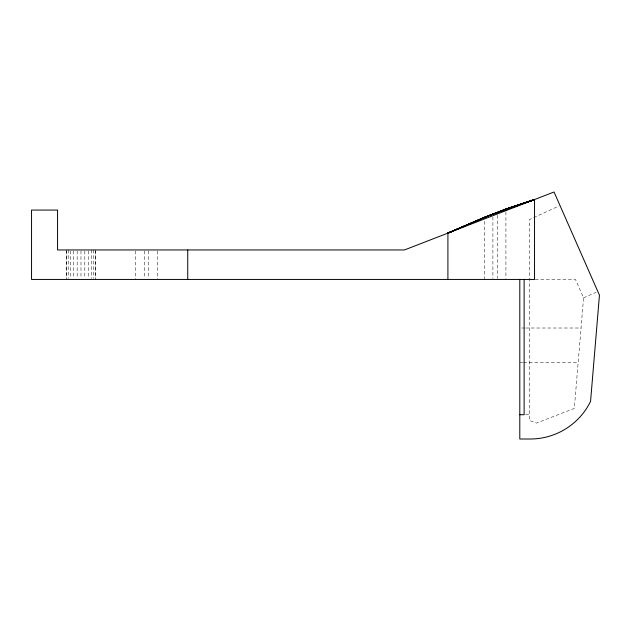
<?xml version="1.0" encoding="UTF-8"?>
<svg xmlns="http://www.w3.org/2000/svg" width="631" height="631" viewBox="0 0 631 631"><rect width="100%" height="100%" fill="white"/><g stroke="black" fill="none" stroke-linecap="round" stroke-linejoin="round"><path stroke-width="0.47" stroke-dasharray="3.15 2.37" d="M535.222 279.438L575.472 279.438L583.565 297.832L574.305 408.454L536.437 423.109L529.33 420.412L529.33 219.651L532.832 218.034M533.708 217.632L559.113 205.887M583.565 297.832L596.066 292.334M521.734 328.01L524.653 328.01M525.623 328.01L581.041 328.01M519.794 362.691L522.713 362.691M523.683 362.691L578.138 362.691M525.513 414.725L529.33 414.725M505.92 211.937L505.92 278.46M497.244 215.274L497.244 278.468M492.906 216.969L492.906 278.468M484.237 221.339L484.237 279.438M157.253 250.941L157.253 279.438M148.585 250.941L148.585 278.46M144.247 250.941L144.247 278.46M135.57 250.941L135.57 279.438M95.723 250.941L95.723 279.438M95.218 249.955L95.218 278.46M93.751 249.955L93.751 278.46M91.408 249.955L91.408 278.46M88.356 250.941L88.356 278.46M84.799 250.941L84.799 278.46M80.981 250.941L80.981 278.46M77.163 250.941L77.163 278.46M73.606 250.941L73.606 278.46M70.554 250.941L70.554 278.46M68.211 249.955L68.211 278.46M66.744 249.955L66.744 278.46M66.239 250.941L66.239 279.438"/><path stroke-width="0.95" d="M447.907 279.438L447.907 233.123L484.529 217.285M519.794 279.438L519.794 439.01L530.198 439.01A67.257 67.257 0 0 0 590.561 401.419L599.45 295.182L554.05 191.99L404.455 249.955L57.563 249.955L57.563 210.068L31.55 210.068L31.55 279.438L534.536 279.438L534.536 199.554L492.906 214.043L447.907 233.123L485.397 216.954M502.544 210.754L490.666 214.911L447.907 233.123L486.777 216.417L499.634 211.874M447.907 233.123L488.575 215.723L534.536 199.554L505.92 209.003L484.237 217.403M501.471 211.227L534.536 199.554L505.62 209.113M505.289 209.792L534.536 199.554L504.753 209.453M497.244 212.363L534.536 199.554L503.38 209.981M499.492 211.488L534.536 199.554L501.582 210.683M519.794 414.725L524.124 414.725L524.124 279.438M187.738 249.955L187.738 279.438"/></g></svg>
